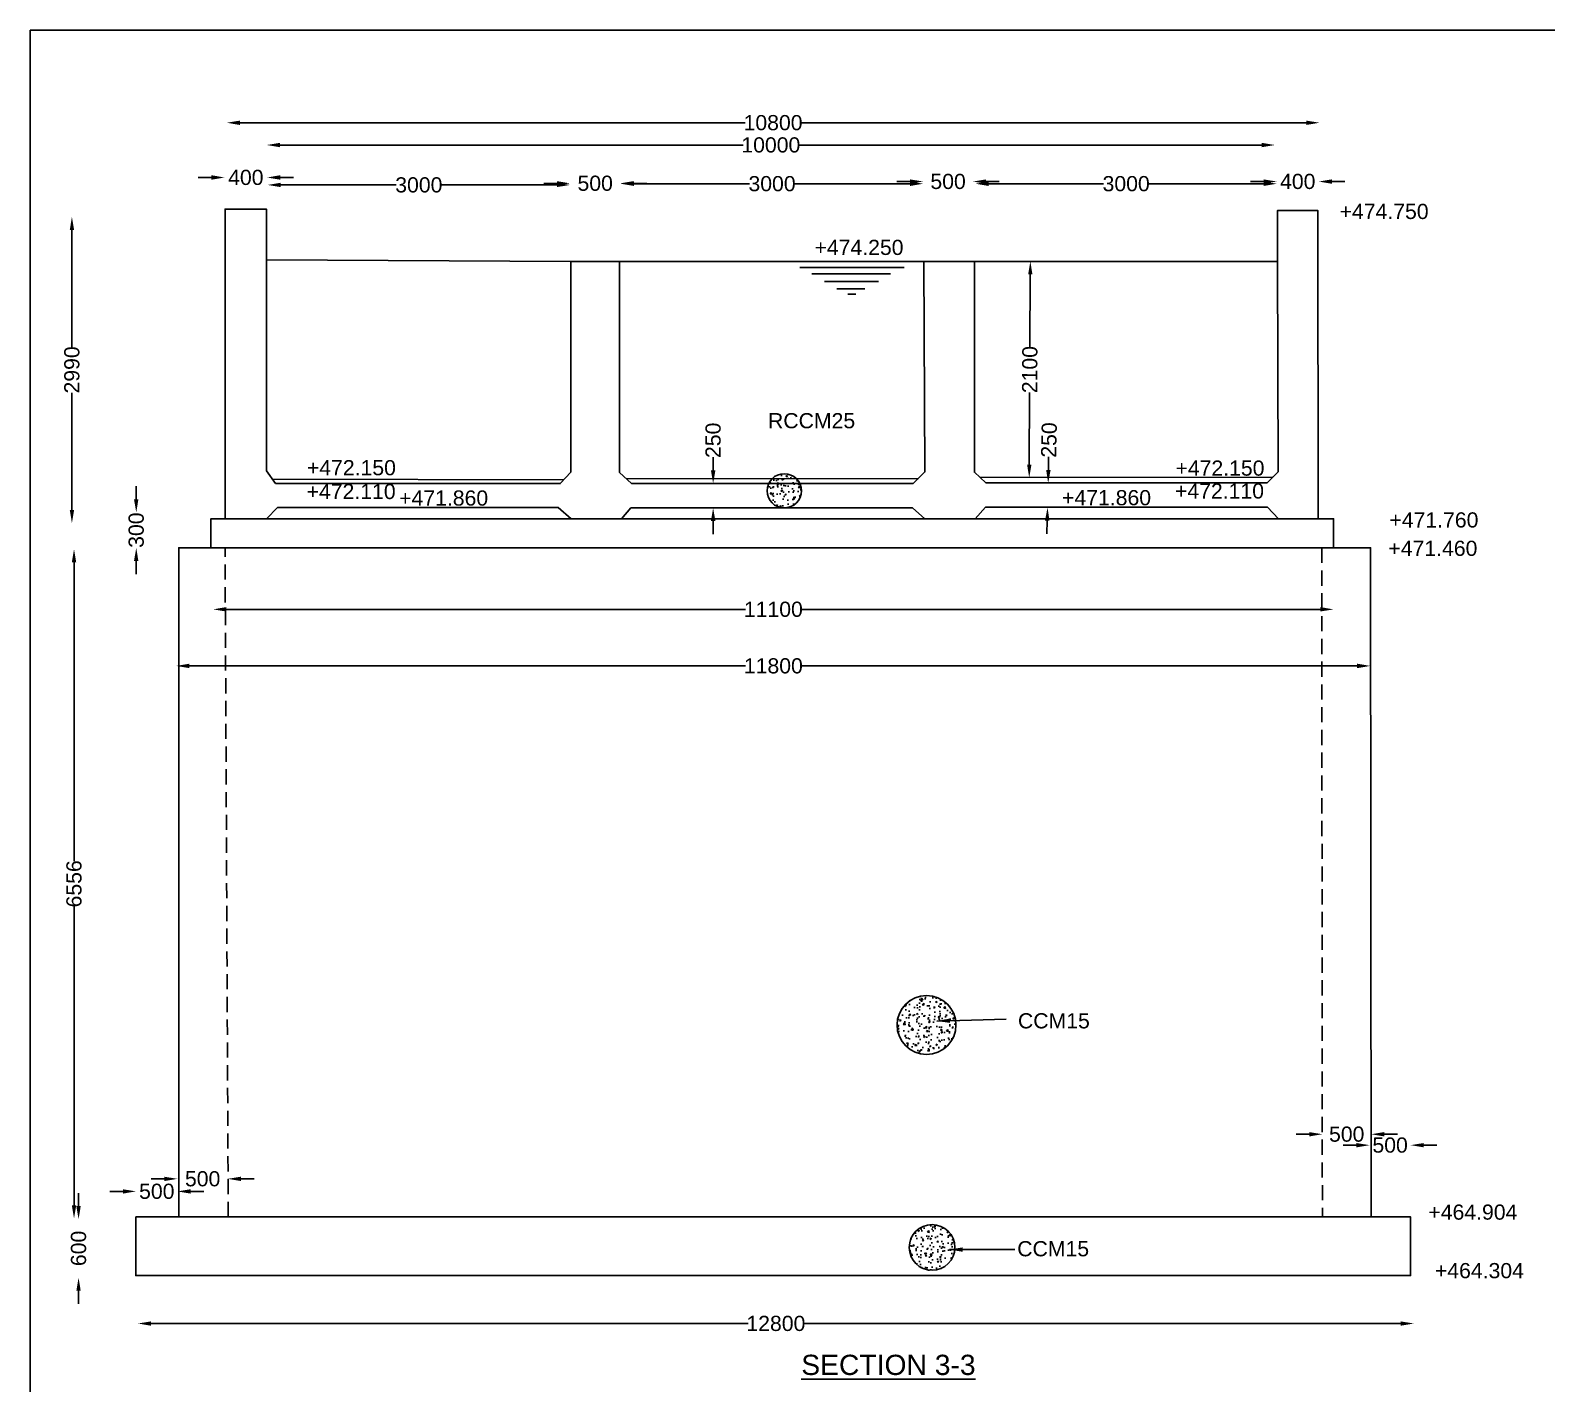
# Model space of a CAD drawing. Header units: millimetres. Extents: x 40 to 37958, y 338 to 26932.
# Drawn here: x 1125 to 16112, y 13554 to 26932 of the extents above; entities that cross this region are included whole.
import ezdxf

# ---------------------------------------------------------------- set-up
doc = ezdxf.new("R2010")
doc.units = ezdxf.units.MM
doc.header["$MEASUREMENT"] = 0
doc.linetypes.add('DASHED', pattern=[0.75, 0.5, -0.25])
for name, color, linetype in [('DIM', 7, 'Continuous'), ('DWG', 7, 'Continuous'), ('TXT', 7, 'Continuous')]:
    doc.layers.add(name, color=color, linetype=linetype)
doc.styles.get("Standard").update_dxf_attribs({"font": 'arial.ttf'})
doc.dimstyles.new('Civil', dxfattribs={"dimtxt": 150, "dimasz": 130, "dimexe": 0.1, "dimexo": 0.0625, "dimgap": 0.09, "dimtad": 0, "dimdec": 0, "dimzin": 12, "dimdsep": 46, "dimtxsty": 'Standard', "dimcen": 0.1, "dimse1": 1, "dimse2": 1, "dimadec": 0, "dimazin": 2, "dimtfac": 1, "dimtdec": 0, "dimtofl": 0, "dimtmove": 0, "dimatfit": 3, "dimfxl": 1, "dimfrac": 1, "dimtolj": 1, "dimtzin": 0, "dimarcsym": 0})
pattern_1 = [(50, (0, 0), (143.45204, -12.5504), [15, -165]), (355, (0, 0), (-27.7503, 150.4384), [12, -132]), (100.45144, (11.95, -1.05), (115.7018, 137.888), [12.748, -140.2284]), (46.1842, (0, 40), (213.4483, -33.1039), [22.5, -247.5]), (96.6356, (17.79, 37.24), (186.9324, 194.8237), [19.122, -210.3428]), (351.1842, (0, 40), (186.9324, 194.8237), [18, -198]), (21, (20, 30), (119.3814, -80.5238), [15, -165]), (326, (20, 30), (48.6631, 145.03), [12, -132]), (71.45144, (29.95, 23.29), (168.0445, 64.5062), [12.748, -140.2284]), (37.5, (0, 0), (2.43197, 66.57877), [0, -130.4, 0, -134, 0, -132.5]), (7.5, (0, 0), (52.6139, 78.88234), [0, -76.4, 0, -127.4, 0, -50.5]), (327.5, (-44.6, 0), (106.76449, -4.51097), [0, -50, 0, -156, 0, -207]), (317.5, (-64.6, 0), (116.63723, 20.021), [0, -65, 0, -103.6, 0, -147])]

# ---------------------------------------------------------------- blocks, each defined once
blk = doc.blocks.new('*D2')
at = {"layer": 'Defpoints', "color": 0, "transparency": 16777216}
for p in [(3045, 25440), (3465, 25477), (3465, 25440)]:
    blk.add_point(p, dxfattribs=at)
at = {"layer": 'DIM', "color": 0, "lineweight": -2, "transparency": 16777216}
for p, q in [((2915, 25477), (2785, 25477)), ((3595, 25477), (3725, 25477))]:
    blk.add_line(p, q, dxfattribs=at)
at = {"layer": 'DIM', "color": 0, "transparency": 16777216}
for points in [[(2915, 25499), (2915, 25455), (3045, 25477)], [(3595, 25499), (3595, 25455), (3465, 25477)]]:
    blk.add_solid(points, dxfattribs=at)
at = {"layer": 'DIM', "color": 0, "transparency": 16777216, "insert": (3255, 25477), "char_height": 150, "attachment_point": 5}
blk.add_mtext('\\A1;400', dxfattribs=at)
blk = doc.blocks.new('*D3')
at = {"layer": 'Defpoints', "color": 0, "transparency": 16777216}
for p in [(3470, 25419), (6459, 25419), (6459, 25403)]:
    blk.add_point(p, dxfattribs=at)
at = {"layer": 'DIM', "color": 0, "lineweight": -2, "transparency": 16777216}
for p, q in [((3600, 25403), (4741, 25403)), ((6329, 25403), (5188, 25403))]:
    blk.add_line(p, q, dxfattribs=at)
at = {"layer": 'DIM', "color": 0, "transparency": 16777216}
for points in [[(3600, 25425), (3600, 25382), (3470, 25403)], [(6329, 25425), (6329, 25382), (6459, 25403)]]:
    blk.add_solid(points, dxfattribs=at)
at = {"layer": 'DIM', "color": 0, "transparency": 16777216, "insert": (4965, 25403), "char_height": 150, "attachment_point": 5}
blk.add_mtext('\\A1;3000', dxfattribs=at)
blk = doc.blocks.new('*D4')
at = {"layer": 'Defpoints', "color": 0, "transparency": 16777216}
for p in [(6459, 25403), (6957, 25419), (6957, 25403)]:
    blk.add_point(p, dxfattribs=at)
at = {"layer": 'DIM', "color": 0, "lineweight": -2, "transparency": 16777216}
for p, q in [((6329, 25419), (6199, 25419)), ((7087, 25419), (7217, 25419))]:
    blk.add_line(p, q, dxfattribs=at)
at = {"layer": 'DIM', "color": 0, "transparency": 16777216}
for points in [[(6329, 25441), (6329, 25398), (6459, 25419)], [(7087, 25441), (7087, 25398), (6957, 25419)]]:
    blk.add_solid(points, dxfattribs=at)
at = {"layer": 'DIM', "color": 0, "transparency": 16777216, "insert": (6708, 25419), "char_height": 150, "attachment_point": 5}
blk.add_mtext('\\A1;500', dxfattribs=at)
blk = doc.blocks.new('*D5')
at = {"layer": 'Defpoints', "color": 0, "transparency": 16777216}
for p in [(6962, 25376), (9950, 25415), (9950, 25376)]:
    blk.add_point(p, dxfattribs=at)
at = {"layer": 'DIM', "color": 0, "lineweight": -2, "transparency": 16777216}
for p, q in [((7092, 25415), (8232, 25415)), ((9820, 25415), (8680, 25415))]:
    blk.add_line(p, q, dxfattribs=at)
at = {"layer": 'DIM', "color": 0, "transparency": 16777216}
for points in [[(7092, 25436), (7092, 25393), (6962, 25415)], [(9820, 25436), (9820, 25393), (9950, 25415)]]:
    blk.add_solid(points, dxfattribs=at)
at = {"layer": 'DIM', "color": 0, "transparency": 16777216, "insert": (8456, 25415), "char_height": 150, "attachment_point": 5}
blk.add_mtext('\\A1;3000', dxfattribs=at)
blk = doc.blocks.new('*D6')
at = {"layer": 'Defpoints', "color": 0, "transparency": 16777216}
for p in [(9950, 25415), (10442, 25437), (10442, 25415)]:
    blk.add_point(p, dxfattribs=at)
at = {"layer": 'DIM', "color": 0, "lineweight": -2, "transparency": 16777216}
for p, q in [((9820, 25437), (9690, 25437)), ((10572, 25437), (10702, 25437))]:
    blk.add_line(p, q, dxfattribs=at)
at = {"layer": 'DIM', "color": 0, "transparency": 16777216}
for points in [[(9820, 25458), (9820, 25415), (9950, 25437)], [(10572, 25458), (10572, 25415), (10442, 25437)]]:
    blk.add_solid(points, dxfattribs=at)
at = {"layer": 'DIM', "color": 0, "transparency": 16777216, "insert": (10196, 25437), "char_height": 150, "attachment_point": 5}
blk.add_mtext('\\A1;500', dxfattribs=at)
blk = doc.blocks.new('*D7')
at = {"layer": 'Defpoints', "color": 0, "transparency": 16777216}
for p in [(10467, 25387), (13445, 25415), (13445, 25387)]:
    blk.add_point(p, dxfattribs=at)
at = {"layer": 'DIM', "color": 0, "lineweight": -2, "transparency": 16777216}
for p, q in [((10597, 25415), (11732, 25415)), ((13315, 25415), (12180, 25415))]:
    blk.add_line(p, q, dxfattribs=at)
at = {"layer": 'DIM', "color": 0, "transparency": 16777216}
for points in [[(10597, 25436), (10597, 25393), (10467, 25415)], [(13315, 25436), (13315, 25393), (13445, 25415)]]:
    blk.add_solid(points, dxfattribs=at)
at = {"layer": 'DIM', "color": 0, "transparency": 16777216, "insert": (11956, 25415), "char_height": 150, "attachment_point": 5}
blk.add_mtext('\\A1;3000', dxfattribs=at)
blk = doc.blocks.new('*D8')
at = {"layer": 'Defpoints', "color": 0, "transparency": 16777216}
for p in [(13445, 25415), (13859, 25437), (13859, 25415)]:
    blk.add_point(p, dxfattribs=at)
at = {"layer": 'DIM', "color": 0, "lineweight": -2, "transparency": 16777216}
for p, q in [((13315, 25437), (13185, 25437)), ((13989, 25437), (14119, 25437))]:
    blk.add_line(p, q, dxfattribs=at)
at = {"layer": 'DIM', "color": 0, "transparency": 16777216}
for points in [[(13315, 25458), (13315, 25415), (13445, 25437)], [(13989, 25458), (13989, 25415), (13859, 25437)]]:
    blk.add_solid(points, dxfattribs=at)
at = {"layer": 'DIM', "color": 0, "transparency": 16777216, "insert": (13652, 25437), "char_height": 150, "attachment_point": 5}
blk.add_mtext('\\A1;400', dxfattribs=at)
blk = doc.blocks.new('*D9')
at = {"layer": 'Defpoints', "color": 0, "transparency": 16777216}
for p in [(13426, 25798), (3462, 25768), (13426, 25768)]:
    blk.add_point(p, dxfattribs=at)
at = {"layer": 'DIM', "color": 0, "lineweight": -2, "transparency": 16777216}
for p, q in [((3592, 25798), (8169, 25798)), ((13296, 25798), (8719, 25798))]:
    blk.add_line(p, q, dxfattribs=at)
at = {"layer": 'DIM', "color": 0, "transparency": 16777216}
for points in [[(3592, 25819), (3592, 25776), (3462, 25798)], [(13296, 25819), (13296, 25776), (13426, 25798)]]:
    blk.add_solid(points, dxfattribs=at)
at = {"layer": 'DIM', "color": 0, "transparency": 16777216, "insert": (8444, 25798), "char_height": 150, "attachment_point": 5}
blk.add_mtext('\\A1;10000', dxfattribs=at)
blk = doc.blocks.new('*D10')
at = {"layer": 'Defpoints', "color": 0, "transparency": 16777216}
for p in [(3066, 26062), (13867, 26062), (13867, 26018)]:
    blk.add_point(p, dxfattribs=at)
at = {"layer": 'DIM', "color": 0, "lineweight": -2, "transparency": 16777216}
for p, q in [((3196, 26018), (8191, 26018)), ((13737, 26018), (8741, 26018))]:
    blk.add_line(p, q, dxfattribs=at)
at = {"layer": 'DIM', "color": 0, "transparency": 16777216}
for points in [[(3196, 26039), (3196, 25996), (3066, 26018)], [(13737, 26039), (13737, 25996), (13867, 26018)]]:
    blk.add_solid(points, dxfattribs=at)
at = {"layer": 'DIM', "color": 0, "transparency": 16777216, "insert": (8466, 26018), "char_height": 150, "attachment_point": 5}
blk.add_mtext('\\A1;10800', dxfattribs=at)
blk = doc.blocks.new('*D11')
at = {"layer": 'Defpoints', "color": 0, "transparency": 16777216}
for p in [(1458, 25088), (1536, 25088), (1458, 22061)]:
    blk.add_point(p, dxfattribs=at)
at = {"layer": 'DIM', "color": 0, "lineweight": -2, "transparency": 16777216}
for p, q in [((1536, 24958), (1536, 23800)), ((1536, 22191), (1536, 23349))]:
    blk.add_line(p, q, dxfattribs=at)
at = {"layer": 'DIM', "color": 0, "transparency": 16777216}
for points in [[(1515, 24958), (1558, 24958), (1536, 25088)], [(1515, 22191), (1558, 22191), (1536, 22061)]]:
    blk.add_solid(points, dxfattribs=at)
at = {"layer": 'DIM', "color": 0, "transparency": 16777216, "insert": (1536, 23575), "char_height": 150, "attachment_point": 5, "rotation": 90}
blk.add_mtext('\\A1;2990', dxfattribs=at)
blk = doc.blocks.new('*D12')
at = {"layer": 'Defpoints', "color": 0, "transparency": 16777216}
for p in [(2128, 22165), (2172, 22165), (2128, 21817)]:
    blk.add_point(p, dxfattribs=at)
at = {"layer": 'DIM', "color": 0, "lineweight": -2, "transparency": 16777216}
for p, q in [((2172, 22295), (2172, 22425)), ((2172, 21687), (2172, 21557))]:
    blk.add_line(p, q, dxfattribs=at)
at = {"layer": 'DIM', "color": 0, "transparency": 16777216}
for points in [[(2150, 22295), (2193, 22295), (2172, 22165)], [(2150, 21687), (2193, 21687), (2172, 21817)]]:
    blk.add_solid(points, dxfattribs=at)
at = {"layer": 'DIM', "color": 0, "transparency": 16777216, "insert": (2172, 21991), "char_height": 150, "attachment_point": 5, "rotation": 90}
blk.add_mtext('\\A1;300', dxfattribs=at)
blk = doc.blocks.new('*D13')
at = {"layer": 'Defpoints', "color": 0, "transparency": 16777216}
for p in [(7874, 22452), (7961, 22452), (7961, 22211)]:
    blk.add_point(p, dxfattribs=at)
at = {"layer": 'DIM', "color": 0, "lineweight": -2, "transparency": 16777216}
for p, q in [((7874, 22582), (7874, 22712)), ((7874, 22081), (7874, 21951))]:
    blk.add_line(p, q, dxfattribs=at)
at = {"layer": 'DIM', "color": 0, "transparency": 16777216}
for points in [[(7852, 22582), (7896, 22582), (7874, 22452)], [(7852, 22081), (7896, 22081), (7874, 22211)]]:
    blk.add_solid(points, dxfattribs=at)
at = {"layer": 'DIM', "color": 0, "transparency": 16777216, "insert": (7874, 22879), "char_height": 150, "attachment_point": 5, "rotation": 90}
blk.add_mtext('\\A1;250', dxfattribs=at)
blk = doc.blocks.new('*D14')
at = {"layer": 'Defpoints', "color": 0, "transparency": 16777216}
for p in [(2931, 21390), (14006, 21390), (14006, 21208)]:
    blk.add_point(p, dxfattribs=at)
at = {"layer": 'DIM', "color": 0, "lineweight": -2, "transparency": 16777216}
for p, q in [((3061, 21208), (8193, 21208)), ((13876, 21208), (8744, 21208))]:
    blk.add_line(p, q, dxfattribs=at)
at = {"layer": 'DIM', "color": 0, "transparency": 16777216}
for points in [[(3061, 21230), (3061, 21187), (2931, 21208)], [(13876, 21230), (13876, 21187), (14006, 21208)]]:
    blk.add_solid(points, dxfattribs=at)
at = {"layer": 'DIM', "color": 0, "transparency": 16777216, "insert": (8469, 21208), "char_height": 150, "attachment_point": 5}
blk.add_mtext('\\A1;11100', dxfattribs=at)
blk = doc.blocks.new('*D15')
at = {"layer": 'Defpoints', "color": 0, "transparency": 16777216}
for p in [(2568, 20679), (14369, 20679), (14369, 20649)]:
    blk.add_point(p, dxfattribs=at)
at = {"layer": 'DIM', "color": 0, "lineweight": -2, "transparency": 16777216}
for p, q in [((2698, 20649), (8193, 20649)), ((14239, 20649), (8744, 20649))]:
    blk.add_line(p, q, dxfattribs=at)
at = {"layer": 'DIM', "color": 0, "transparency": 16777216}
for points in [[(2698, 20671), (2698, 20627), (2568, 20649)], [(14239, 20671), (14239, 20627), (14369, 20649)]]:
    blk.add_solid(points, dxfattribs=at)
at = {"layer": 'DIM', "color": 0, "transparency": 16777216, "insert": (8469, 20649), "char_height": 150, "attachment_point": 5}
blk.add_mtext('\\A1;11800', dxfattribs=at)
blk = doc.blocks.new('*D16')
at = {"layer": 'Defpoints', "color": 0, "transparency": 16777216}
for p in [(1459, 21802), (1459, 15188), (1557, 15188)]:
    blk.add_point(p, dxfattribs=at)
at = {"layer": 'DIM', "color": 0, "lineweight": -2, "transparency": 16777216}
for p, q in [((1557, 21672), (1557, 18719)), ((1557, 15318), (1557, 18271))]:
    blk.add_line(p, q, dxfattribs=at)
at = {"layer": 'DIM', "color": 0, "transparency": 16777216}
for points in [[(1535, 21672), (1579, 21672), (1557, 21802)], [(1535, 15318), (1579, 15318), (1557, 15188)]]:
    blk.add_solid(points, dxfattribs=at)
at = {"layer": 'DIM', "color": 0, "transparency": 16777216, "insert": (1557, 18495), "char_height": 150, "attachment_point": 5, "rotation": 90}
blk.add_mtext('\\A1;6556', dxfattribs=at)
blk = doc.blocks.new('*D17')
at = {"layer": 'Defpoints', "color": 0, "transparency": 16777216}
for p in [(1575, 15179), (1575, 14602), (1602, 14602)]:
    blk.add_point(p, dxfattribs=at)
at = {"layer": 'DIM', "color": 0, "lineweight": -2, "transparency": 16777216}
for p, q in [((1602, 15309), (1602, 15439)), ((1602, 14472), (1602, 14342))]:
    blk.add_line(p, q, dxfattribs=at)
at = {"layer": 'DIM', "color": 0, "transparency": 16777216}
for points in [[(1580, 15309), (1623, 15309), (1602, 15179)], [(1580, 14472), (1623, 14472), (1602, 14602)]]:
    blk.add_solid(points, dxfattribs=at)
at = {"layer": 'DIM', "color": 0, "transparency": 16777216, "insert": (1602, 14891), "char_height": 150, "attachment_point": 5, "rotation": 90}
blk.add_mtext('\\A1;600', dxfattribs=at)
blk = doc.blocks.new('*D18')
at = {"layer": 'Defpoints', "color": 0, "transparency": 16777216}
for p in [(2579, 15455), (2170, 15206), (2579, 15206)]:
    blk.add_point(p, dxfattribs=at)
at = {"layer": 'DIM', "color": 0, "lineweight": -2, "transparency": 16777216}
for p, q in [((2040, 15455), (1910, 15455)), ((2709, 15455), (2839, 15455))]:
    blk.add_line(p, q, dxfattribs=at)
at = {"layer": 'DIM', "color": 0, "transparency": 16777216}
for points in [[(2040, 15476), (2040, 15433), (2170, 15455)], [(2709, 15476), (2709, 15433), (2579, 15455)]]:
    blk.add_solid(points, dxfattribs=at)
at = {"layer": 'DIM', "color": 0, "transparency": 16777216, "insert": (2375, 15455), "char_height": 150, "attachment_point": 5}
blk.add_mtext('\\A1;500', dxfattribs=at)
blk = doc.blocks.new('*D19')
at = {"layer": 'Defpoints', "color": 0, "transparency": 16777216}
for p in [(3076, 15579), (2579, 15321), (3076, 15321)]:
    blk.add_point(p, dxfattribs=at)
at = {"layer": 'DIM', "color": 0, "lineweight": -2, "transparency": 16777216}
for p, q in [((2449, 15579), (2319, 15579)), ((3206, 15579), (3336, 15579))]:
    blk.add_line(p, q, dxfattribs=at)
at = {"layer": 'DIM', "color": 0, "transparency": 16777216}
for points in [[(2449, 15600), (2449, 15557), (2579, 15579)], [(3206, 15600), (3206, 15557), (3076, 15579)]]:
    blk.add_solid(points, dxfattribs=at)
at = {"layer": 'DIM', "color": 0, "transparency": 16777216, "insert": (2828, 15579), "char_height": 150, "attachment_point": 5}
blk.add_mtext('\\A1;500', dxfattribs=at)
blk = doc.blocks.new('*D20')
at = {"layer": 'Defpoints', "color": 0, "transparency": 16777216}
for p in [(2189, 14118), (14799, 14149), (14799, 14118)]:
    blk.add_point(p, dxfattribs=at)
at = {"layer": 'DIM', "color": 0, "lineweight": -2, "transparency": 16777216}
for p, q in [((2319, 14149), (8219, 14149)), ((14669, 14149), (8769, 14149))]:
    blk.add_line(p, q, dxfattribs=at)
at = {"layer": 'DIM', "color": 0, "transparency": 16777216}
for points in [[(2319, 14170), (2319, 14127), (2189, 14149)], [(14669, 14170), (14669, 14127), (14799, 14149)]]:
    blk.add_solid(points, dxfattribs=at)
at = {"layer": 'DIM', "color": 0, "transparency": 16777216, "insert": (8494, 14149), "char_height": 150, "attachment_point": 5}
blk.add_mtext('\\A1;12800', dxfattribs=at)
blk = doc.blocks.new('*D21')
at = {"layer": 'Defpoints', "color": 0, "transparency": 16777216}
for p in [(14377, 16020), (13895, 15202), (14377, 15202)]:
    blk.add_point(p, dxfattribs=at)
at = {"layer": 'DIM', "color": 0, "lineweight": -2, "transparency": 16777216}
for p, q in [((13765, 16020), (13635, 16020)), ((14507, 16020), (14637, 16020))]:
    blk.add_line(p, q, dxfattribs=at)
at = {"layer": 'DIM', "color": 0, "transparency": 16777216}
for points in [[(13765, 16041), (13765, 15998), (13895, 16020)], [(14507, 16041), (14507, 15998), (14377, 16020)]]:
    blk.add_solid(points, dxfattribs=at)
at = {"layer": 'DIM', "color": 0, "transparency": 16777216, "insert": (14136, 16020), "char_height": 150, "attachment_point": 5}
blk.add_mtext('\\A1;500', dxfattribs=at)
blk = doc.blocks.new('*D22')
at = {"layer": 'Defpoints', "color": 0, "transparency": 16777216}
for p in [(14362, 15923), (14768, 15923), (14768, 15912)]:
    blk.add_point(p, dxfattribs=at)
at = {"layer": 'DIM', "color": 0, "lineweight": -2, "transparency": 16777216}
for p, q in [((14232, 15912), (14102, 15912)), ((14898, 15912), (15028, 15912))]:
    blk.add_line(p, q, dxfattribs=at)
at = {"layer": 'DIM', "color": 0, "transparency": 16777216}
for points in [[(14232, 15933), (14232, 15890), (14362, 15912)], [(14898, 15933), (14898, 15890), (14768, 15912)]]:
    blk.add_solid(points, dxfattribs=at)
at = {"layer": 'DIM', "color": 0, "transparency": 16777216, "insert": (14565, 15912), "char_height": 150, "attachment_point": 5}
blk.add_mtext('\\A1;500', dxfattribs=at)
blk = doc.blocks.new('*D116')
at = {"layer": 'Defpoints', "color": 0, "transparency": 16777216}
for p in [(10999, 24648), (10988, 22508), (10998, 22508)]:
    blk.add_point(p, dxfattribs=at)
at = {"layer": 'DIM', "color": 0, "lineweight": -2, "transparency": 16777216}
for p, q in [((11008, 24518), (11005, 23803)), ((10999, 22638), (11002, 23353))]:
    blk.add_line(p, q, dxfattribs=at)
at = {"layer": 'DIM', "color": 0, "transparency": 16777216}
for points in [[(10987, 24518), (11030, 24518), (11009, 24648)], [(10977, 22638), (11020, 22638), (10998, 22508)]]:
    blk.add_solid(points, dxfattribs=at)
at = {"layer": 'DIM', "color": 0, "transparency": 16777216, "insert": (11004, 23578), "char_height": 150, "attachment_point": 5, "rotation": 89.7076}
blk.add_mtext('\\A1;2100', dxfattribs=at)
blk = doc.blocks.new('*D117')
at = {"layer": 'Defpoints', "color": 0, "transparency": 16777216}
for p in [(11185, 22455), (11228, 22454), (11223, 22214)]:
    blk.add_point(p, dxfattribs=at)
at = {"layer": 'DIM', "color": 0, "lineweight": -2, "transparency": 16777216}
for p, q in [((11188, 22585), (11190, 22715)), ((11176, 22085), (11173, 21955))]:
    blk.add_line(p, q, dxfattribs=at)
at = {"layer": 'DIM', "color": 0, "transparency": 16777216}
for points in [[(11166, 22585), (11209, 22584), (11185, 22455)], [(11154, 22085), (11198, 22084), (11179, 22215)]]:
    blk.add_solid(points, dxfattribs=at)
at = {"layer": 'DIM', "color": 0, "transparency": 16777216, "insert": (11194, 22882), "char_height": 150, "attachment_point": 5, "rotation": 88.6969}
blk.add_mtext('\\A1;250', dxfattribs=at)

msp = doc.modelspace()

# ---------------------------------------------------------------- hatches: boundary and pattern name
at = {"layer": 'DWG'}
h = msp.add_hatch(dxfattribs=at)
h.set_pattern_fill('AR-CONC', color=256, scale=20)
h.set_pattern_definition(pattern_1)
h.paths.add_polyline_path([(8745.8, 22379.9, 1), (8407, 22379.9, 0.4104426), (8574.2, 22210.5), (8578.6, 22210.5, 0.4104426)])
h = msp.add_hatch(dxfattribs=at)
h.set_pattern_fill('AR-CONC', color=256, scale=20)
h.set_pattern_definition(pattern_1)
h.paths.add_polyline_path([(9691.4, 17100, 1), (10274.2, 17100, 1)])
h = msp.add_hatch(dxfattribs=at)
h.set_pattern_fill('AR-CONC', color=256, scale=20)
h.set_pattern_definition(pattern_1)
h.paths.add_polyline_path([(10263.5, 14901, 1), (9811.7, 14901, 1)])

# ---------------------------------------------------------------- linework, layer by layer
msp.add_lwpolyline([(37934.7, 813.8), (1125, 813.8), (1125, 26931.5), (37934.7, 26931.5)], close=True)
for points in [[(3050, 22104.2), (3050, 25164.2), (3458.7, 25164.2), (3458.7, 22578.6), (3548.3, 22451.6), (6363.3, 22451.6), (6466.4, 22565.1), (6466.4, 24648.1), (3458.7, 24661.5)], [(6466.4, 24648.1), (13451.3, 24648.1), (13451.3, 25150.1), (13850.6, 25150.1), (13853.2, 22104.2)], [(6948.8, 24648.1), (6948.8, 22560.9), (7067, 22452.4), (9852.4, 22452.4), (9967.5, 22566.8), (9957.9, 24648.1)], [(8730.7, 24588.5), (9763, 24588.5)], [(10456.9, 24648.1), (10456.9, 22562.9), (10569.7, 22459.6), (13350.9, 22459.6), (13457.3, 22569), (13451.3, 24648.1)], [(8848.9, 24524.7), (9625.5, 24524.7)], [(8973.6, 24448.1), (9507.3, 24448.1)], [(9095, 24377.8), (9373.1, 24377.8)], [(9203.7, 24323.6), (9283.6, 24323.6)], [(3516.6, 22496.5), (6397, 22488.8)], [(7014.8, 22500.4), (9899.8, 22499.5)], [(10513.2, 22511.4), (13402.9, 22513.1)], [(6470.3, 22104.2), (6343.2, 22214.2), (3568.7, 22214.2), (3458.8, 22104.2)], [(9966.7, 22104.2), (9843.1, 22210.5), (7061.1, 22210.5), (6968.3, 22104.2)], [(13463.3, 22104.2), (13353.4, 22217.1), (10564.4, 22217.1), (10464.8, 22104.2)], [(2909.7, 21816.6), (2909.7, 22104.2), (14006, 22104.2), (14006, 21816.6)], [(2591.6, 15202.4), (2591.6, 21816.6), (14372.6, 21816.6), (14376.6, 15202.4)]]:
    msp.add_lwpolyline(points, dxfattribs=at)
at = {"layer": 'DWG', "linetype": 'DASHED', "ltscale": 300}
for points in [[(3081.4, 15202.4), (3049.7, 21816.6)], [(13888.9, 21816.6), (13895.4, 15202.4)]]:
    msp.add_lwpolyline(points, dxfattribs=at)
at = {"layer": 'DWG'}
msp.add_lwpolyline([(2167.5, 15202.4), (14767.6, 15202.4), (14767.6, 14623.4), (2167.5, 14623.4)], close=True, dxfattribs=at)
for centre, radius in [((8576.4, 22379.9), 169.4), ((9982.8, 17100), 291.4), ((10037.6, 14901), 225.9)]:
    msp.add_circle(centre, radius, dxfattribs=at)

# ---------------------------------------------------------------- texts
at = {"layer": 'TXT'}
for s, height, p in [('+474.750', 150, (14065.6, 25066.5)), ('+474.250', 150, (8875.7, 24711.1)), ('RCCM25', 150, (8416.2, 22997.9)), ('+472.150', 150, (3858.6, 22533.5)), ('+472.150', 150, (12443.4, 22529.6)), ('+472.110', 150, (3855.9, 22298.3)), ('+471.860', 150, (4770.4, 22233.4)), ('+471.860', 150, (11322.5, 22237)), ('+472.110', 150, (12438.7, 22303.4)), ('+471.760', 150, (14558.1, 22017)), ('+471.460', 150, (14547.9, 21736.4)), ('CCM15', 150, (10886.6, 17066.1)), ('+464.904', 150, (14943.2, 15175.3)), ('CCM15', 150, (10879.4, 14813.2)), ('+464.304', 150, (15007.7, 14596.7)), ('%%USECTION 3-3', 200, (8744.9, 13640.2))]:
    msp.add_text(s, height=height, dxfattribs=at).set_placement(p)

# ---------------------------------------------------------------- dimensions: what is measured, and where the dimension line sits
at = {"layer": 'DIM'}
for p1, p2, distance, text, picture, middle in [((3065.7, 26061.7), (13866.5, 26061.7), -44, '10800', '*D10', (8466.1, 26017.7)), ((3461.9, 25768.5), (13426.3, 25768.5), 29.3, '10000', '*D9', (8444.1, 25797.8)), ((3045.4, 25440.2), (3464.9, 25440.2), 36.7, '400', '*D2', (3255.2, 25476.8)), ((3470.2, 25419.2), (6459.2, 25419.2), -15.7, '3000', '*D3', (4964.7, 25403.5)), ((6459.2, 25403.5), (6957.4, 25403.5), 15.7, '500', '*D4', (6708.3, 25419.2)), ((6961.8, 25375.9), (9950.4, 25375.9), 38.6, '3000', '*D5', (8456.1, 25414.5)), ((9950.4, 25414.5), (10442.1, 25414.5), 22.1, '500', '*D6', (10196.2, 25436.6)), ((10467.5, 25386.9), (13445, 25386.9), 27.6, '3000', '*D7', (11956.3, 25414.5)), ((13445, 25414.5), (13859.3, 25414.5), 22.1, '400', '*D8', (13652.2, 25436.6)), ((1458, 22061), (1458, 25088), -78.4, '2990', '*D11', (1536.3, 23574.5)), ((10998.9, 24648.1), (10988, 22508.4), 10.1, '2100', '*D116', (11003.6, 23578.2)), ((7961, 22210.5), (7961, 22452.4), 87.1, '250', '*D13', (7874, 22879.2)), ((11222.8, 22213.9), (11228.2, 22453.9), 43.7, '250', '*D117', (11194.3, 22881.6)), ((2128.3, 21817.4), (2128.3, 22165.4), -43.5, '300', '*D12', (2171.8, 21991.4)), ((1459.4, 21802), (1459.4, 15188), 97.6, '6556', '*D16', (1557, 18495)), ((2931.2, 21389.7), (14005.8, 21389.7), -181.4, '11100', '*D14', (8468.5, 21208.3)), ((2568.1, 20679.2), (14368.9, 20679.2), -30.2, '11800', '*D15', (8468.5, 20649)), ((13895.4, 15202.4), (14376.6, 15202.4), 817.2, '500', '*D21', (14136, 16019.6)), ((14362.1, 15923.1), (14767.6, 15923.1), -11.6, '500', '*D22', (14564.8, 15911.6)), ((2578.9, 15321.3), (3076.5, 15321.3), 257.5, '500', '*D19', (2827.7, 15578.8)), ((1574.9, 15179.3), (1574.9, 14602.2), 26.7, '600', '*D17', (1601.5, 14890.8)), ((2170.2, 15205.9), (2578.9, 15205.9), 248.6, '500', '*D18', (2374.5, 15454.5)), ((2189, 14118), (14799, 14118), 30.8, '12800', '*D20', (8494, 14148.8))]:
    dim = msp.add_aligned_dim(p1=p1, p2=p2, distance=distance, text=text, dimstyle='Civil', dxfattribs=at)
    dim.commit()
    dim.dimension.update_dxf_attribs({"geometry": picture, "text_midpoint": middle})

# ---------------------------------------------------------------- leaders
at = {"layer": 'TXT'}
for points in [[(10084.4, 17138.4), (10770.5, 17158)], [(10208.5, 14879.7), (10855.4, 14879.7)]]:
    msp.add_leader(points, dimstyle='Civil', override={"dimgap": 0.09, "dimtad": 0}, dxfattribs=at)

doc.saveas('drawing.dxf')
